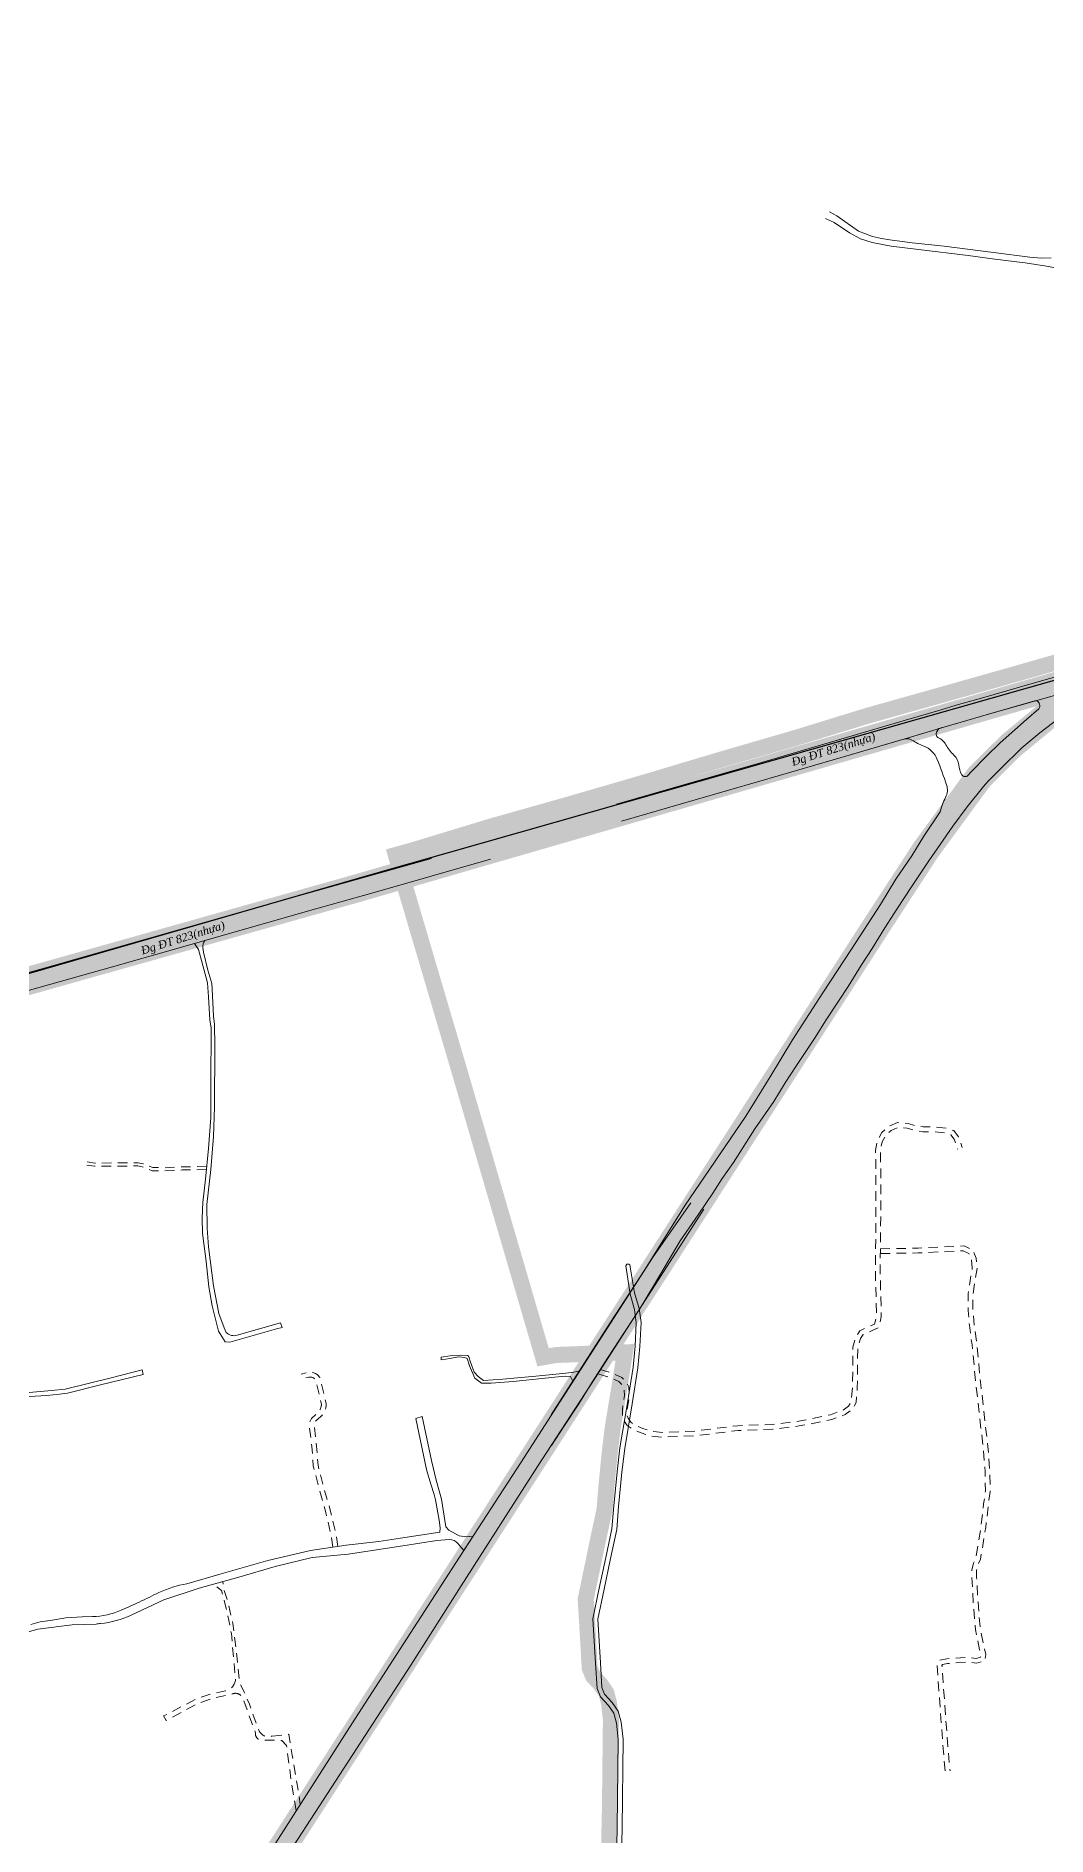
# Model space of a CAD drawing. Header units: metres. Extents: x 556238 to 587446, y 1177111 to 1219372.
# Drawn here: x 571800 to 572431, y 1204798 to 1205923 of the extents above; entities that cross this region are included whole.
import ezdxf

# ---------------------------------------------------------------- set-up
doc = ezdxf.new("R2010")
doc.units = ezdxf.units.M
doc.header["$MEASUREMENT"] = 0
doc.linetypes.add('Xr_GT Ben Luc$0$ACAD_ISO05W100', pattern=[33, 24, -3, 0, -3, 0, -3])
doc.linetypes.add('Xr_Nen GT$0$MON', pattern=[10, 6, -4])
for name, color, linetype in [('_div_Tuy__n__ng_c__p_n___c_DT82', 7, 'Continuous'), ('DUONG GIAO THONG', 7, 'Continuous'), ('RANH XA', 7, 'Xr_GT Ben Luc$0$ACAD_ISO05W100')]:
    doc.layers.add(name, color=color, linetype=linetype)
for name, color, linetype, lineweight in [('Xr_Nen GT$0$DUONG BT-NEN BT', 38, 'Continuous', 0), ('Xr_Nen GT$0$DUONG NHUA', 38, 'Continuous', 0), ('Xr_Nen GT$0$DUONG_DA', 38, 'Xr_Nen GT$0$MON', 0), ('Xr_Nen GT$1$SONG_HO', 250, 'Continuous', 0)]:
    doc.layers.add(name, color=color, linetype=linetype, lineweight=lineweight)
doc.styles.add('Xr_Nen GT$0$ROMANC', font='romanc.shx')

# ---------------------------------------------------------------- blocks, each defined once
blk = doc.blocks.new('GT CHINH')
at = {"layer": 'DUONG GIAO THONG', "color": 9, "ltscale": 5, "const_width": 17.5}
for points in [[(7754.1, 6837.3), (7500.3, 6543.5), (7463.9, 6506.3), (7439.6, 6483.2), (7400.3, 6451.5), (7353.3, 6415.7), (7345.1, 6411.1), (7324.5, 6400), (7261, 6379.9), (7092.8, 6331.6), (6941.3, 6287.9), (6608.2, 6191.4), (6259.9, 6093.3)], [(7071.3, 6325.4), (7017.4, 6280.8), (6997.6, 6261.2), (6964.4, 6215.9), (6932.6, 6167.1), (6722.5, 5840.9), (6484.6, 5472), (6132, 4925.6), (6055, 4806.8), (6001.1, 4717.8), (5700.3, 4252), (5601.2, 4099.4), (5536.8, 3998.5), (5500.6, 3941.4), (5447.2, 3826.6)]]:
    blk.add_lwpolyline(points, dxfattribs=at)

msp = doc.modelspace()

# ---------------------------------------------------------------- linework, layer by layer
at = {"layer": 'Xr_Nen GT$0$DUONG BT-NEN BT', "flags": 128}
for points in [[(571898.72167, 1205355.44595), (571901.30814, 1205351.72519), (571903.1363, 1205344.95232), (571906.84325, 1205330.93622), (571907.60337, 1205322.24203), (571908.28742, 1205307.77534), (571909.25636, 1205302.53544), (571909.25636, 1205299.74464), (571908.91388, 1205270.87141), (571908.91236, 1205246.90602), (571907.59822, 1205227.3879), (571905.54638, 1205208.25074), (571903.94764, 1205193.62887), (571903.49181, 1205183.83251), (571903.83278, 1205174.45296), (571906.05555, 1205156.85375), (571907.76643, 1205140.92774), (571909.70552, 1205129.22131), (571913.69524, 1205113.38761), (571917.85953, 1205106.69128), (571920.88031, 1205106.52034), (571950.08368, 1205114.78808), (571953.50331, 1205115.52843), (571952.47739, 1205118.43309), (571925.40465, 1205110.7441, -0.2626492458), (571918.56509, 1205112.39591), (571917.25428, 1205115.35749), (571914.00559, 1205124.4135), (571910.63779, 1205141.60136), (571907.557, 1205165.89867), (571906.64413, 1205177.65543), (571906.53017, 1205192.34982), (571908.98207, 1205214.3196), (571910.63506, 1205234.90193), (571911.32062, 1205253.33589), (571911.43609, 1205291.42657), (571911.2697, 1205304.92053), (571910.69992, 1205310.04658), (571909.84493, 1205327.01928), (571909.61702, 1205330.59531), (571907.10905, 1205338.9108), (571904.43045, 1205350.07403), (571904.01735, 1205352.98801, -0.211867256), (571905.25298, 1205357.33846, -0.4550133081)], [(572135.19036, 1205082.01206), (572133.76922, 1205084.95322), (572130.58823, 1205085.08708, 0.0328397074), (572130.52264, 1205085.08553), (572126.02195, 1205084.68275), (572097.94662, 1205081.87152), (572084.09505, 1205080.72432), (572078.0732, 1205080.72432), (572074.00468, 1205083.94319), (572070.5502, 1205091.69972), (572069.06178, 1205096.12851), (572067.74248, 1205096.90601), (572063.75034, 1205097.27796), (572058.37101, 1205096.22982), (572052.85651, 1205095.35085), (572052.78892, 1205097.04125), (572058.45102, 1205097.85429), (572064.879, 1205098.39525), (572069.487, 1205098.12445), (572070.23136, 1205097.27924), (572071.14483, 1205093.86467), (572073.52127, 1205087.76027), (572076.02469, 1205084.92042), (572079.37401, 1205082.52005), (572091.41802, 1205083.26379), (572112.00944, 1205085.08927), (572130.85218, 1205087.11773, -0.0011358307), (572130.85444, 1205087.11796), (572135.7653, 1205087.62407), (572139.45315, 1205088.53681)], [(571796.42468, 1204930.07176, -0.0512929779), (571808.52022, 1204932.50606), (571818.26993, 1204934.09885), (571828.61095, 1204934.69319), (571835.03439, 1204934.89822, 0.0945624975), (571853.00751, 1204938.92628, 0.0092690731), (571864.19442, 1204944.02402, -0.0005585196), (571876.51788, 1204949.90104, -0.0670136472), (571893.9782, 1204955.49503), (571915.34489, 1204961.60763), (571944.53705, 1204970.0701), (571971.31763, 1204976.18977), (571993.60022, 1204979.62895), (572013.91584, 1204981.78168), (572027.52768, 1204983.89484), (572051.99455, 1204987.66593), (572052.29036, 1204990.42956), (572051.6445, 1204995.23946), (572049.41324, 1205007.91765), (572048.51613, 1205011.30054), (572046.43277, 1205017.77624), (572043.6393, 1205026.89239), (572036.97249, 1205058.64342), (572041.07374, 1205060.02733), (572046.77343, 1205032.48124), (572049.75662, 1205020.20909), (572053.06078, 1205008.36919), (572055.83031, 1204991.01634), (572057.69454, 1204988.88726), (572064.18738, 1204985.49294), (572068.69718, 1204984.85856), (572072.95347, 1204985.22672), (572067.08042, 1204976.14222), (572063.48606, 1204980.45196, 0.2229154967), (572057.84032, 1204983.0892), (572050.15729, 1204982.45498), (572028.92426, 1204979.0769), (571994.82557, 1204974.03255), (571972.18807, 1204971.82209), (571949.12717, 1204966.14126), (571926.49028, 1204959.52389), (571901.61, 1204952.66997), (571879.53987, 1204945.51583), (571859.28032, 1204935.8859, -0.0893470876), (571840.00517, 1204930.64472, 0.0469791178), (571837.24504, 1204930.13914), (571822.31269, 1204929.73857), (571800.91842, 1204927.09667), (571789.00745, 1204923.85046)]]:
    msp.add_lwpolyline(points, format="xyb", dxfattribs=at)
msp.add_lwpolyline([(571795.4027, 1205072.45208), (571806.55749, 1205073.15883), (571814.44721, 1205073.97444), (571819.3692, 1205074.59066), (571840.10094, 1205079.75626), (571866.73179, 1205086.23614), (571866.02441, 1205089.06377), (571847.46937, 1205084.44186), (571817.942, 1205077.08317), (571809.34459, 1205076.2132), (571793.07506, 1205074.85374)], dxfattribs=at)
at = {"layer": 'Xr_Nen GT$0$DUONG NHUA', "flags": 128}
for points in [[(572046.7431, 1205408.65547), (571933.24526, 1205376.7961), (571801.80798, 1205339.29906), (571708.23576, 1205312.95923), (571591.07756, 1205280.28852), (571494.91859, 1205252.97925, -0.3950034481), (571487.873, 1205256.60855), (571466.04507, 1205310.91437), (571450.70916, 1205349.25924), (571430.94123, 1205397.43919), (571391.30807, 1205495.1855), (571353.41619, 1205589.66213), (571320.7481, 1205669.70667), (571285.88582, 1205756.35137), (571251.85895, 1205840.53599), (571226.1593, 1205903.44512, -0.3035158532), (571236.09024, 1205926.03578, -0.179190221)], [(572423.81241, 1205507.11267), (572425.08946, 1205507.26186, -0.418025097), (572426.37356, 1205502.26222), (572418.61295, 1205495.50291), (572402.10655, 1205480.89137), (572393.6653, 1205472.60528), (572383.87422, 1205462.5686), (572381.96353, 1205460.52707, -0.5007620838), (572378.19885, 1205460.94295, -0.1148213059), (572376.24847, 1205467.16817, 0.1899120342), (572373.27836, 1205473.31161, -0.0791654194), (572368.26001, 1205479.67614, 0.1576208348), (572363.24093, 1205484.33736, -0.224415799), (572362.31394, 1205485.45255, -0.1957735969), (572362.6786, 1205488.14394), (572363.91864, 1205489.79987)], [(572341.02148, 1205483.03868), (572343.21499, 1205483.38699, -0.1800431234), (572347.02227, 1205482.61998, 0.0459053504), (572354.45279, 1205478.90777, -0.2091386274), (572362.86945, 1205470.51617, -0.0122691901), (572368.67506, 1205454.61252, -0.2046286795), (572368.06088, 1205446.77495, 0.0628729907), (572364.74436, 1205437.8642), (572354.54894, 1205422.53861), (572347.02227, 1205410.28366), (572337.00966, 1205395.75477), (572327.3033, 1205379.90593), (572309.23894, 1205351.91341), (572291.41947, 1205324.72102), (572272.34292, 1205295.26171), (572258.3334, 1205272.22291), (572243.30951, 1205247.67502), (572204.87622, 1205191.39622), (572180.3054, 1205151.95768), (572158.45227, 1205118.564), (572121.55576, 1205060.99554)]]:
    msp.add_lwpolyline(points, format="xyb", dxfattribs=at)
for points in [[(572438.72163, 1205777.30962), (572431.14944, 1205778.69126), (572417.72776, 1205780.93629), (572398.79704, 1205783.20616), (572382.25033, 1205785.38358), (572351.15747, 1205789.17171), (572333.98836, 1205791.34743), (572322.2348, 1205793.45284), (572314.86, 1205795.88718), (572307.92906, 1205799.61491), (572298.38143, 1205806.12834), (572292.98207, 1205808.52973)], [(572295.42069, 1205812.6535), (572300.1945, 1205810.15336), (572313.52823, 1205800.54772), (572322.39571, 1205797.27562), (572327.92675, 1205796.12426), (572333.26038, 1205795.23602), (572347.1044, 1205793.42049), (572367.06705, 1205791.24467), (572398.06616, 1205787.22336), (572420.76486, 1205784.32537), (572427.67865, 1205783.83197), (572434.09882, 1205783.93063)], [(572162.39463, 1205442.5064), (572208.62245, 1205455.8571), (572248.9573, 1205467.47409), (572306.2206, 1205484.17551), (572343.02909, 1205495.1102), (572365.29457, 1205501.62744), (572374.72598, 1205504.41034), (572390.41134, 1205508.92956), (572422.06377, 1205518.05662), (572444.78059, 1205524.38025)], [(572165.44673, 1205431.9383), (572211.67454, 1205445.289), (572252.01947, 1205456.90889), (572309.32682, 1205473.62316), (572346.14039, 1205484.55936), (572368.39615, 1205491.07376), (572377.80524, 1205493.85007), (572393.45674, 1205498.35953), (572425.06263, 1205507.47317), (572447.76985, 1205513.79413)], [(572363.91864, 1205489.79987), (572368.39615, 1205491.07376), (572377.80524, 1205493.85007), (572393.45674, 1205498.35953), (572423.81241, 1205507.11267)], [(572121.90363, 1205041.92422), (572129.50844, 1205053.7157), (572138.87619, 1205067.8966), (572147.26364, 1205081.49524), (572156.87775, 1205096.31966), (572167.50064, 1205112.74295), (572173.79944, 1205122.36795), (572178.84676, 1205130.39134), (572189.97964, 1205148.95942), (572202.2749, 1205169.66077), (572213.42944, 1205185.90313), (572222.52212, 1205199.49278), (572228.45821, 1205208.76208), (572235.48001, 1205218.64469), (572248.7731, 1205239.80804), (572260.64674, 1205256.78937), (572267.90442, 1205268.443), (572274.88605, 1205279.29094), (572286.54231, 1205296.80646), (572293.01151, 1205307.23823), (572301.23587, 1205319.52648), (572307.13398, 1205328.659), (572315.49563, 1205342.1112), (572322.24235, 1205352.44292), (572330.07209, 1205365.22678), (572337.64405, 1205376.90073), (572346.71846, 1205390.85313), (572353.3627, 1205401.00187), (572357.6045, 1205407.27622), (572364.68545, 1205417.47186), (572372.47722, 1205428.79284), (572381.47155, 1205440.92322), (572391.78577, 1205453.68706), (572394.48957, 1205456.73338), (572402.59147, 1205464.84831), (572415.75043, 1205477.75204), (572426.93053, 1205487.15518), (572447.15049, 1205502.50363)], [(572165.44673, 1205431.9383), (572211.67454, 1205445.289), (572252.01947, 1205456.90889), (572309.32682, 1205473.62316), (572341.02148, 1205483.03868)], [(571789.04874, 1205324.54903), (571847.594, 1205340.996), (571901.587, 1205356.287), (571970.82177, 1205376.1446), (572009.558, 1205386.977), (572083.689, 1205408.234)], [(572208.9193, 1205193.45098), (572185.35, 1205159.827), (572102.416, 1205030.858), (572070.883, 1204982.02), (571999.013, 1204870.928), (571925.54, 1204756.157), (571872.19013, 1204674.62347), (571854.215, 1204646.208), (571786.967, 1204541.882)], [(571791.3436, 1204528.41749), (571809.214, 1204556.599), (571844.19228, 1204610.79875), (571874.02534, 1204656.45261), (571886.179, 1204676.148), (571921.80119, 1204731.1861), (571945.282, 1204767.868), (572033.833, 1204904.596), (572065.42399, 1204954.06616), (572113.104, 1205028.678), (572151.687, 1205087.836), (572217.023, 1205189.515)]]:
    msp.add_lwpolyline(points, dxfattribs=at)
at = {"layer": 'Xr_Nen GT$0$DUONG_DA', "flags": 128}
for points in [[(572151.33056, 1205086.51142), (572158.81386, 1205084.29289), (572163.89049, 1205081.87371), (572166.28792, 1205079.40569), (572167.14652, 1205077.62397), (572167.52589, 1205073.00074), (572166.117, 1205064.63802), (572166.117, 1205059.98042), (572167.02422, 1205057.62057), (572169.10086, 1205054.41389), (572172.38689, 1205052.06865), (572177.84903, 1205049.72963), (572183.75119, 1205047.735), (572191.62291, 1205047.04355), (572211.89982, 1205047.88419), (572238.39287, 1205051.22003), (572260.00968, 1205051.97061), (572273.12961, 1205053.56725), (572283.63093, 1205055.32999), (572296.94795, 1205058.19332), (572305.28868, 1205061.15173), (572309.75442, 1205064.31245), (572312.06958, 1205068.64976), (572312.85204, 1205077.68454), (572313.18647, 1205102.92435), (572314.90199, 1205108.76784), (572316.46122, 1205111.1386), (572321.73738, 1205113.54182), (572326.15294, 1205115.5028), (572327.88561, 1205122.33083), (572327.12921, 1205152.65279), (572327.54743, 1205184.96317), (572327.54768, 1205215.39124), (572327.30075, 1205225.87222), (572328.39255, 1205231.63812), (572330.65727, 1205235.56044), (572334.05578, 1205238.72974), (572338.39742, 1205240.56791), (572344.04669, 1205240.11027), (572347.82066, 1205238.96258), (572353.79884, 1205237.92381), (572361.19005, 1205237.92381), (572368.36859, 1205237.11785), (572371.35805, 1205236.07581), (572373.45521, 1205233.21228), (572375.6352, 1205227.00005)], [(572152.18327, 1205089.38768), (572159.89208, 1205087.10229), (572165.66716, 1205084.35028), (572168.77908, 1205081.14672), (572170.09092, 1205078.42451), (572170.54652, 1205072.87224), (572169.117, 1205064.38708), (572169.117, 1205060.53722), (572169.71224, 1205058.98888), (572171.3085, 1205056.52398), (572173.86581, 1205054.69883), (572178.9214, 1205052.53391), (572184.37145, 1205050.69207), (572191.69232, 1205050.049), (572211.64986, 1205050.8764), (572238.15293, 1205054.21351), (572259.77598, 1205054.96431), (572272.69987, 1205056.53709), (572283.06701, 1205058.2773), (572296.12779, 1205061.08554), (572303.89447, 1205063.84033), (572307.44203, 1205066.35119), (572309.13376, 1205069.52056), (572309.85376, 1205077.83404), (572310.19218, 1205103.37506), (572312.14956, 1205110.04238), (572314.43022, 1205113.51006), (572320.50676, 1205116.27783), (572323.60352, 1205117.65313), (572324.87625, 1205122.66865), (572324.12873, 1205152.63479), (572324.54743, 1205184.9826), (572324.54768, 1205215.35592), (572324.29411, 1205226.11869), (572325.53974, 1205232.69692), (572328.28339, 1205237.44873), (572332.39768, 1205241.28553), (572337.90579, 1205243.61756), (572344.61069, 1205243.07441), (572348.51652, 1205241.88662), (572354.05754, 1205240.92381), (572361.35794, 1205240.92381), (572369.038, 1205240.06154), (572373.22687, 1205238.60142), (572376.13857, 1205234.62571), (572378.46596, 1205227.99341)], [(571906.14981, 1205214.22166), (571898.22973, 1205213.98014), (571891.06625, 1205214.05178), (571880.05559, 1205213.40665), (571872.39188, 1205213.51805), (571866.03115, 1205216.02415), (571863.31684, 1205216.55991), (571853.62966, 1205216.45361), (571836.31056, 1205216.31009), (571831.42134, 1205217.11224)], [(571906.32923, 1205216.37407), (571898.19709, 1205215.98056), (571891.0177, 1205216.05236), (571880.01157, 1205215.4075), (571872.78566, 1205215.51254), (571866.59595, 1205217.95126), (571863.50146, 1205218.56206), (571853.61041, 1205218.45352), (571836.4653, 1205218.31144), (571831.74514, 1205219.08585)], [(572327.29528, 1205164.74999), (572350.8417, 1205165.17016), (572379.61035, 1205166.55421), (572384.84023, 1205164.01964), (572387.10566, 1205159.0009), (572387.73942, 1205152.48715), (572386.60227, 1205145.84705), (572385.18708, 1205136.61333), (572385.10409, 1205126.26423), (572385.93794, 1205117.35074), (572387.53717, 1205105.10951), (572390.06644, 1205079.77133), (572394.45388, 1205041.28335), (572395.73024, 1205025.66117), (572395.94345, 1205013.19622), (572394.76493, 1205005.00691), (572393.12044, 1204990.51833), (572389.85078, 1204970.80226), (572388.28908, 1204967.2509), (572387.36325, 1204963.64839), (572387.41341, 1204959.64942), (572388.30125, 1204944.03055), (572389.73184, 1204927.3824), (572392.2473, 1204914.8386), (572393.15442, 1204911.21339), (572392.6535, 1204907.33585), (572387.34084, 1204905.78754), (572382.1776, 1204906.4871), (572369.30656, 1204905.6574), (572366.07552, 1204904.98483), (572365.79939, 1204904.40238), (572366.28197, 1204896.92756), (572369.66848, 1204850.68468), (572370.8522, 1204838.60311)], [(572327.3488, 1205161.75047), (572350.94056, 1205162.17145), (572378.99041, 1205163.52091), (572382.55329, 1205161.79422), (572384.16769, 1205158.21776), (572384.71457, 1205152.59703), (572383.64087, 1205146.32753), (572382.18892, 1205136.85385), (572382.10297, 1205126.13622), (572382.9561, 1205117.0166), (572384.55654, 1205104.76612), (572387.08336, 1205079.45243), (572391.46775, 1205040.99124), (572392.73233, 1205025.51322), (572392.93977, 1205013.38544), (572391.78913, 1205005.38983), (572390.14826, 1204990.93318), (572386.95286, 1204971.66489), (572385.44439, 1204968.23458), (572384.35849, 1204964.00919), (572384.41448, 1204959.54543), (572385.30855, 1204943.81695), (572386.75728, 1204926.95771), (572389.31981, 1204914.17919), (572390.10649, 1204911.03532), (572389.9297, 1204909.66684), (572387.1127, 1204908.84586), (572382.28354, 1204909.50015), (572368.90238, 1204908.63757), (572364.00376, 1204907.61788), (572362.75553, 1204904.98499), (572363.28904, 1204896.72136), (572366.67918, 1204850.42882), (572367.86649, 1204838.31058)], [(571947.25004, 1204860.31884), (571957.77255, 1204861.41061), (571959.72762, 1204848.42473), (571964.10138, 1204822.6514), (571964.73371, 1204817.42267)]]:
    msp.add_lwpolyline(points, dxfattribs=at)
for points in [[(571988.23218, 1204978.80043), (571987.28369, 1204985.61903), (571983.55919, 1205001.5318), (571979.26001, 1205016.48936), (571975.97247, 1205029.57678), (571975.07518, 1205041.53502), (571973.62044, 1205053.45945), (571973.57629, 1205055.62047), (571974.23988, 1205056.87306), (571977.64536, 1205060.02226, 0.2138181136), (571981.07475, 1205068.06205), (571977.29032, 1205083.70878, 0.3803136633), (571968.98604, 1205087.30622), (571965.41814, 1205086.51986)], [(571985.26696, 1204978.34276), (571984.33127, 1204985.06936), (571980.65522, 1205000.77512), (571976.36274, 1205015.70933), (571973.00014, 1205029.09558), (571972.08882, 1205041.24098), (571970.62416, 1205053.24662), (571970.56102, 1205056.33723), (571971.82804, 1205058.72884), (571975.60854, 1205062.22484, 0.2035229539), (571978.07475, 1205067.70441), (571974.45462, 1205082.67183, 0.3709300265), (571969.80143, 1205084.41393), (571966.06384, 1205083.59017)], [(571962.21056, 1204813.79822), (571959.22073, 1204832.01301), (571956.22986, 1204854.3491), (571953.3548, 1204857.56691), (571951.62963, 1204857.62439), (571940.992, 1204857.62439, -0.4483988894), (571936.79454, 1204862.33598), (571929.14194, 1204883.62106, 0.4270203587), (571922.39968, 1204886.61981), (571911.07198, 1204884.14906), (571900.4725, 1204880.4593), (571880.97979, 1204870.00166), (571879.48487, 1204872.87459), (571900.1852, 1204883.56198), (571908.98288, 1204886.60735), (571918.13865, 1204888.58499, 0.3320404583), (571924.34858, 1204895.70985), (571921.8213, 1204924.32409), (571918.3689, 1204940.83102), (571915.55158, 1204951.23136), (571910.77506, 1204955.09765), (571916.49197, 1204956.7696), (571916.9276, 1204952.22471), (571919.22771, 1204945.44437), (571922.73922, 1204930.52731), (571925.21185, 1204910.73262), (571926.87928, 1204893.66726), (571929.99043, 1204887.59626), (571933.038, 1204880.184), (571937.69528, 1204867.19812), (571938.96991, 1204863.93866, 0.4145019128), (571947.25004, 1204860.31884, -0.1403544443)]]:
    msp.add_lwpolyline(points, format="xyb", dxfattribs=at)
at = {"layer": 'Xr_Nen GT$1$SONG_HO'}
msp.add_lwpolyline([(572164.75135, 1204750.08211), (572165.91003, 1204802.97926), (572166.48785, 1204858.3013), (572165.27747, 1204868.94489), (572163.43211, 1204875.89788), (572159.70147, 1204881.35988), (572155.009, 1204886.39335), (572153.28514, 1204890.73664), (572152.37438, 1204906.09941), (572150.68696, 1204933.24144), (572154.62953, 1204952.00943), (572158.69336, 1204971.296), (572162.53429, 1204989.39139), (572163.70067, 1205003.78625), (572165.76008, 1205025.14031), (572167.55816, 1205039.87952), (572172.2017, 1205067.98666), (572175.71935, 1205090.37987), (572177.04489, 1205103.64159), (572177.81377, 1205118.60429), (572176.67816, 1205127.54508), (572173.7661, 1205137.34807), (572170.81162, 1205154.65546), (572170.1432, 1205155.23199), (572168.89925, 1205155.13909), (572168.22704, 1205154.18297), (572170.90848, 1205136.43335), (572173.73329, 1205126.92451), (572174.80417, 1205118.49177), (572174.05413, 1205103.86694), (572172.74297, 1205090.76116), (572169.24156, 1205068.46388), (572164.58789, 1205040.30678), (572162.77756, 1205025.46562), (572160.714, 1205004.05158), (572159.56005, 1204989.82666), (572155.75956, 1204971.91713), (572151.69373, 1204952.62656), (572147.66819, 1204933.46087), (572149.38061, 1204905.91687), (572150.32018, 1204890.07813), (572152.42954, 1204884.76211), (572157.35335, 1204879.48012), (572160.6656, 1204874.63101), (572162.32277, 1204868.38833), (572163.48615, 1204858.14677), (572162.91083, 1204803.02867), (572161.75431, 1204750.1985)], dxfattribs=at)
msp.add_lwpolyline([(572164.75135, 1204750.08211), (572165.91003, 1204802.97926), (572166.48785, 1204858.3013), (572165.27747, 1204868.94489), (572163.43211, 1204875.89788), (572159.70147, 1204881.35988), (572155.009, 1204886.39335), (572153.28514, 1204890.73664), (572152.37438, 1204906.09941), (572150.68696, 1204933.24144), (572154.62953, 1204952.00943), (572158.69336, 1204971.296), (572162.53429, 1204989.39139), (572163.70067, 1205003.78625), (572165.76008, 1205025.14031), (572167.55816, 1205039.87952), (572172.2017, 1205067.98666), (572175.71935, 1205090.37987), (572177.04489, 1205103.64159), (572177.81377, 1205118.60429), (572176.67816, 1205127.54508), (572173.7661, 1205137.34807), (572170.81162, 1205154.65546), (572170.1432, 1205155.23199), (572168.89925, 1205155.13909), (572168.22704, 1205154.18297), (572170.90848, 1205136.43335), (572173.73329, 1205126.92451), (572174.80417, 1205118.49177), (572174.05413, 1205103.86694), (572172.74297, 1205090.76116), (572169.24156, 1205068.46388), (572164.58789, 1205040.30678), (572162.77756, 1205025.46562), (572160.714, 1205004.05158), (572159.56005, 1204989.82666), (572155.75956, 1204971.91713), (572151.69373, 1204952.62656), (572147.66819, 1204933.46087), (572149.38061, 1204905.91687), (572150.32018, 1204890.07813), (572152.42954, 1204884.76211), (572157.35335, 1204879.48012), (572160.6656, 1204874.63101), (572162.32277, 1204868.38833), (572163.48615, 1204858.14677), (572162.91083, 1204803.02867), (572161.75431, 1204750.1985)], dxfattribs=at)
msp.add_lwpolyline([(572164.75135, 1204750.08211), (572165.91003, 1204802.97926), (572166.48785, 1204858.3013), (572165.27747, 1204868.94489), (572163.43211, 1204875.89788), (572159.70147, 1204881.35988), (572155.009, 1204886.39335), (572153.28514, 1204890.73664), (572152.37438, 1204906.09941), (572150.68696, 1204933.24144), (572154.62953, 1204952.00943), (572158.69336, 1204971.296), (572162.53429, 1204989.39139), (572163.70067, 1205003.78625), (572165.76008, 1205025.14031), (572167.55816, 1205039.87952), (572172.2017, 1205067.98666), (572175.71935, 1205090.37987), (572177.04489, 1205103.64159), (572177.81377, 1205118.60429), (572176.67816, 1205127.54508), (572173.7661, 1205137.34807), (572170.81162, 1205154.65546), (572170.1432, 1205155.23199), (572168.89925, 1205155.13909), (572168.22704, 1205154.18297), (572170.90848, 1205136.43335), (572173.73329, 1205126.92451), (572174.80417, 1205118.49177), (572174.05413, 1205103.86694), (572172.74297, 1205090.76116), (572169.24156, 1205068.46388), (572164.58789, 1205040.30678), (572162.77756, 1205025.46562), (572160.714, 1205004.05158), (572159.56005, 1204989.82666), (572155.75956, 1204971.91713), (572151.69373, 1204952.62656), (572147.66819, 1204933.46087), (572149.38061, 1204905.91687), (572150.32018, 1204890.07813), (572152.42954, 1204884.76211), (572157.35335, 1204879.48012), (572160.6656, 1204874.63101), (572162.32277, 1204868.38833), (572163.48615, 1204858.14677), (572162.91083, 1204803.02867), (572161.75431, 1204750.1985)], dxfattribs=at)
msp.add_lwpolyline([(572164.75135, 1204750.08211), (572165.91003, 1204802.97926), (572166.48785, 1204858.3013), (572165.27747, 1204868.94489), (572163.43211, 1204875.89788), (572159.70147, 1204881.35988), (572155.009, 1204886.39335), (572153.28514, 1204890.73664), (572152.37438, 1204906.09941), (572150.68696, 1204933.24144), (572154.62953, 1204952.00943), (572158.69336, 1204971.296), (572162.53429, 1204989.39139), (572163.70067, 1205003.78625), (572165.76008, 1205025.14031), (572167.55816, 1205039.87952), (572172.2017, 1205067.98666), (572175.71935, 1205090.37987), (572177.04489, 1205103.64159), (572177.81377, 1205118.60429), (572176.67816, 1205127.54508), (572173.7661, 1205137.34807), (572170.81162, 1205154.65546), (572170.1432, 1205155.23199), (572168.89925, 1205155.13909), (572168.22704, 1205154.18297), (572170.90848, 1205136.43335), (572173.73329, 1205126.92451), (572174.80417, 1205118.49177), (572174.05413, 1205103.86694), (572172.74297, 1205090.76116), (572169.24156, 1205068.46388), (572164.58789, 1205040.30678), (572162.77756, 1205025.46562), (572160.714, 1205004.05158), (572159.56005, 1204989.82666), (572155.75956, 1204971.91713), (572151.69373, 1204952.62656), (572147.66819, 1204933.46087), (572149.38061, 1204905.91687), (572150.32018, 1204890.07813), (572152.42954, 1204884.76211), (572157.35335, 1204879.48012), (572160.6656, 1204874.63101), (572162.32277, 1204868.38833), (572163.48615, 1204858.14677), (572162.91083, 1204803.02867), (572161.75431, 1204750.1985)], dxfattribs=at)
msp.add_lwpolyline([(572164.75135, 1204750.08211), (572165.91003, 1204802.97926), (572166.48785, 1204858.3013), (572165.27747, 1204868.94489), (572163.43211, 1204875.89788), (572159.70147, 1204881.35988), (572155.009, 1204886.39335), (572153.28514, 1204890.73664), (572152.37438, 1204906.09941), (572150.68696, 1204933.24144), (572154.62953, 1204952.00943), (572158.69336, 1204971.296), (572162.53429, 1204989.39139), (572163.70067, 1205003.78625), (572165.76008, 1205025.14031), (572167.55816, 1205039.87952), (572172.2017, 1205067.98666), (572175.71935, 1205090.37987), (572177.04489, 1205103.64159), (572177.81377, 1205118.60429), (572176.67816, 1205127.54508), (572173.7661, 1205137.34807), (572170.81162, 1205154.65546), (572170.1432, 1205155.23199), (572168.89925, 1205155.13909), (572168.22704, 1205154.18297), (572170.90848, 1205136.43335), (572173.73329, 1205126.92451), (572174.80417, 1205118.49177), (572174.05413, 1205103.86694), (572172.74297, 1205090.76116), (572169.24156, 1205068.46388), (572164.58789, 1205040.30678), (572162.77756, 1205025.46562), (572160.714, 1205004.05158), (572159.56005, 1204989.82666), (572155.75956, 1204971.91713), (572151.69373, 1204952.62656), (572147.66819, 1204933.46087), (572149.38061, 1204905.91687), (572150.32018, 1204890.07813), (572152.42954, 1204884.76211), (572157.35335, 1204879.48012), (572160.6656, 1204874.63101), (572162.32277, 1204868.38833), (572163.48615, 1204858.14677), (572162.91083, 1204803.02867), (572161.75431, 1204750.1985)], dxfattribs=at)

# ---------------------------------------------------------------- texts
at = {"layer": 'Xr_Nen GT$0$DUONG NHUA', "char_height": 5, "width": 82.6404811, "attachment_point": 1, "rotation": 17.45757596, "style": 'Xr_Nen GT$0$ROMANC'}
for insert in [(572271.18736, 1205471.226), (571864.75767, 1205353.32904)]:
    msp.add_mtext('{\\fTimes New Roman|b0|i1|c0|p18;Đg ĐT 823(nhựa)}', dxfattribs=dict(at, insert=insert))

# ---------------------------------------------------------------- next in the draw order: block references
at = {"layer": 'DUONG GIAO THONG'}
msp.add_blockref('GT CHINH', (565391.56753, 1199198.47471), dxfattribs=at)

# ---------------------------------------------------------------- next in the draw order: linework, layer by layer
at = {"layer": '_div_Tuy__n__ng_c__p_n___c_DT82', "color": 5, "true_color": 0x0000ff}
msp.add_polyline3d([(572881.32397, 1205742.62504, 3.41458), (572872.85006, 1205736.26664, 3.41584), (572870.0419, 1205728.36113, 3.55909), (572854.485, 1205708.41644, 3.81626), (572807.37274, 1205667.59153, 4.24825), (572762.88427, 1205633.9564, 3.81626), (572722.61128, 1205604.83965, 3.97083), (572694.96546, 1205592.26583, 4.26356), (572664.98713, 1205585.05386, 4.24025), (572614.72224, 1205571.82349, 3.93555), (572558.05593, 1205555.61631, 4.25911), (572441.78186, 1205521.59022, 3.01895), (572010.33674, 1205398.93306, 3.05312), (571794.82842, 1205336.5785, 3.5202)], dxfattribs=at)
at = {"layer": 'RANH XA', "color": 210, "ltscale": 5, "const_width": 10, "flags": 128}
msp.add_lwpolyline([(571893.04626, 1203945.43776), (571893.2337, 1203927.84527), (571893.27241, 1203880.43489), (571893.28362, 1203865.96713), (571890.63556, 1203808.29271), (571890.14103, 1203797.51937), (571862.52023, 1203795.88706), (571861.59901, 1203788.83893), (571858.69485, 1203766.67812), (571852.99761, 1203723.20503), (571833.62725, 1203722.09819), (571831.92149, 1203721.63352), (571841.60512, 1203712.66459), (571891.77157, 1203666.89086), (571918.04344, 1203636.48476), (571957.4114, 1203599.63273), (571984.03144, 1203570.54348), (571997.30929, 1203556.33186), (572009.57765, 1203533.33672), (572036.77381, 1203476.84725), (572061.13582, 1203419.22905), (572083.10792, 1203368.70715), (572105.76938, 1203319.19633), (572128.02259, 1203278.85145), (572147.52092, 1203238.30243), (572167.86505, 1203197.74932), (572187.57637, 1203157.61668), (572207.50376, 1203118.34132), (572218.67602, 1203095.19894), (572228.90165, 1203073.33162), (572248.38603, 1203028.75256), (572267.23909, 1202984.38602), (572289.26455, 1202936.83137), (572303.67095, 1202895.02424), (572318.23896, 1202872.08744), (572325.3944, 1202855.52651), (572326.56329, 1202845.06799), (572328.02355, 1202844.09561), (572328.95087, 1202843.49745), (572393.33655, 1202801.94175), (572427.4454, 1202779.92645), (572450.51236, 1202765.03883), (572459.36226, 1202759.33625), (572472.35162, 1202750.96605), (572525.98104, 1202716.40937), (572530.63258, 1202713.41256), (572534.27892, 1202711.05408), (572539.96054, 1202707.37788), (572562.20075, 1202692.5143), (572588.72192, 1202674.78979), (572615.38981, 1202656.96594), (572629.73686, 1202647.37867), (572662.35071, 1202623.20758), (572679.19902, 1202610.72278), (572679.21365, 1202610.71195), (572705.53588, 1202592.45186), (572805.86774, 1202523.93955), (572795.75574, 1202499.5331), (572883.55026, 1202441.46942), (572991.80743, 1202385.1528), (573081.0731, 1202341.45824), (573119.44715, 1202328.43041), (573158.88984, 1202312.52461), (573228.42399, 1202272.47199), (573251.46149, 1202261.04269), (573288.33289, 1202247.62068), (573299.01342, 1202234.24835), (573313.92505, 1202224.95764), (573356.52236, 1202214.45682), (573398.12705, 1202206.45088), (573500.36742, 1202185.72107), (573556.7003, 1202175.52226), (573610.51888, 1202162.94221), (573626.76659, 1202160.69059), (573624.11774, 1202164.95715), (573615.79874, 1202180.78307), (573606.7443, 1202208.50807), (573598.72138, 1202234.91383), (573590.16107, 1202262.32969), (573578.8538, 1202292.34274), (573569.31261, 1202324.57091), (573562.83697, 1202345.972), (573551.27099, 1202376.47758), (573533.73496, 1202428.66993), (573522.87886, 1202458.78785), (573520.13071, 1202478.70907), (573519.26719, 1202497.84482), (573518.71529, 1202516.04701), (573516.10491, 1202552.07419), (573516.13974, 1202566.17387), (573514.6953, 1202589.33513), (573514.07384, 1202612.56134), (573508.51192, 1202697.46262), (573505.01922, 1202787.0907), (573502.02941, 1202876.71554), (573499.52951, 1202966.33917), (573496.04275, 1203057.94579), (573492.06835, 1203150.0515), (573486.60631, 1203242.15789), (573483.63217, 1203339.70488), (573480.69111, 1203450.62373), (573480.14391, 1203529.35104), (573477.75653, 1203620.36008), (573472.40686, 1203701.67468), (573468.72643, 1203776.36266), (573476.50966, 1203780.81239), (573495.46052, 1203792.2169), (573544.01198, 1203850.67441), (573596.75309, 1203912.20583), (573633.37803, 1203954.38755), (573678.16769, 1204004.48524), (573726.71362, 1204060.30133), (573772.38253, 1204112.60532), (573820.49146, 1204167.97157), (573866.60636, 1204220.71534), (573915.5902, 1204276.53029), (573966.55801, 1204334.53882), (574012.90239, 1204389.91939), (574059.45199, 1204441.77225), (574111.52898, 1204501.97649), (574146.61915, 1204543.29212), (574195.60635, 1204600.8656), (574242.61058, 1204656.24548), (574248.43803, 1204662.62558), (574253.70857, 1204664.952), (574259.00115, 1204667.29636), (574268.37017, 1204671.81413), (574294.49999, 1204683.87466), (574327.69922, 1204697.56732), (574355.19664, 1204708.78367), (574406.38212, 1204728.29846), (574463.73464, 1204748.40784), (574516.86104, 1204769.2875), (574569.88321, 1204788.04691), (574636.0296, 1204810.14404), (574683.75244, 1204826.25817), (574737.909, 1204840.43882), (574753.3177, 1204843.86328), (574778.27271, 1204837.41374), (574831.03092, 1204839.90556), (574940.21318, 1204828.94916), (575009.6496, 1204812.38141), (575071.99601, 1204790.77295), (575150.0811, 1204760.26717), (575968.12935, 1204396.99298), (576747.02781, 1204051.18701), (576748.67464, 1204049.96118), (576748.36389, 1204048.42748), (576747.37917, 1204043.19115), (576739.81064, 1203999.81511), (576737.11606, 1203984.36842), (576735.09028, 1203974.56174), (576721.76486, 1203910.06291), (576714.89725, 1203876.82174), (576714.12115, 1203873.06555), (576702.15487, 1203805.10917), (576687.98543, 1203729.59702), (576668.20741, 1203624.19677), (576662.847, 1203624.328), (576653.08697, 1203624.59708), (576653.85276, 1203620.94604), (576655.09393, 1203615.06936), (576664.99144, 1203557.18352), (576673.36983, 1203499.9113), (576687.45355, 1203412.17116), (576693.48035, 1203388.40286), (576736.13455, 1203287.80211), (576776.34984, 1203185.37984), (576815.34694, 1203082.35174), (576853.13387, 1202982.37193), (576880.79622, 1202912.33309), (576891.16677, 1202911.92656), (576914.03215, 1202911.03025), (577010.27908, 1202907.25525), (577015.68628, 1202907.04293), (577070.46401, 1202904.89505), (577080.53865, 1202904.49824), (577087.53732, 1202904.225), (577146.4315, 1202903.46261), (577147.41823, 1202903.44918), (577185.56698, 1202902.956), (577217.59737, 1202902.53993), (577233.19077, 1202902.17148), (577281.22257, 1202901.03203), (577318.11467, 1202900.15805), (577339.00449, 1202899.66253), (577354.59389, 1202899.29309), (577465.4381, 1202896.66574), (577468.01234, 1202896.60439), (577470.41743, 1202905.36736), (577479.24793, 1202935.14447), (577488.21311, 1202963.18266), (577500.265, 1202997.47073), (577510.29171, 1203029.46534), (577525.60783, 1203075.07565), (577541.46712, 1203123.64092), (577547.49073, 1203141.05089), (577548.25925, 1203146.59268), (577549.43479, 1203188.18189), (577550.46585, 1203223.89986), (577551.05342, 1203232.68232), (577553.32203, 1203238.40336), (577559.84207, 1203241.47451), (577577.01589, 1203241.43206), (577606.70962, 1203236.49381), (577620.66896, 1203235.14062), (577627.98652, 1203235.66541), (577636.27667, 1203234.50019), (577654.64103, 1203228.32325), (577696.99552, 1203213.98694), (577722.37678, 1203208.03761), (577766.82033, 1203199.18983), (577813.09572, 1203190.4555), (577856.31551, 1203180.77696), (577904.44846, 1203168.80981), (577953.75214, 1203157.25267), (577997.61943, 1203147.44156), (578014.87562, 1203142.71103), (578028.89396, 1203140.55888), (578050.14076, 1203138.89076), (578077.05409, 1203134.74121), (578103.53343, 1203126.10781), (578114.15131, 1203121.82858), (578144.61064, 1203115.59777), (578170.3957, 1203109.61645), (578203.56362, 1203103.48492), (578255.40066, 1203093.13724), (578276.08057, 1203090.24481), (578286.30773, 1203087.25424), (578300.61998, 1203085.09638), (578319.47202, 1203082.8923), (578343.08727, 1203078.8039), (578365.80537, 1203076.99817), (578382.37559, 1203074.23787), (578395.15557, 1203071.42395), (578407.90528, 1203064.4481), (578431.96519, 1203048.94133), (578444.04652, 1203039.72667), (578458.74401, 1203032.85298), (578483.69996, 1203023.92143), (578517.86559, 1203009.28248), (578570.46542, 1202988.41845), (578571.44122, 1202988.02814), (578618.36884, 1202969.76951), (578676.82616, 1202949.67383), (578751.43388, 1202926.45998), (578830.34769, 1202898.03675), (578855.07697, 1202890.43945), (578877.91074, 1202886.49496), (578884.06443, 1202885.34802), (578884.80402, 1202898.20011), (578885.17154, 1202908.96661), (578885.90621, 1202915.78216), (578889.28886, 1202930.12735), (578891.27877, 1202938.37945), (578892.01641, 1202946.39371), (578892.40255, 1202959.43662), (578892.74342, 1202973.97928), (578949.61024, 1202970.93944), (579046.56214, 1202965.76304), (579062.83337, 1202965.013), (579124.29266, 1202962.21175), (579182.01823, 1202959.5707), (579185.87465, 1202969.01689), (579208.82265, 1202967.61051), (579225.52749, 1202965.53072), (579227.43945, 1202965.29605), (579264.17128, 1202960.71735), (579268.92635, 1202959.99577), (579321.08207, 1202952.02077), (579326.33135, 1202978.1355), (579350.50675, 1202972.96799), (579380.54294, 1202967.88597), (579389.20727, 1202961.17817), (579403.72774, 1202959.14277), (579414.75752, 1202965.7929), (579420.10516, 1202967.7882), (579453.81163, 1202960.34868), (579469.74608, 1202956.42024), (579504.36556, 1202947.85873), (579555.73855, 1202940.33456), (579572.204, 1202937.67551), (579591.14887, 1202934.62042), (579620.33229, 1202927.9309), (579638.36774, 1202923.80831), (579639.66112, 1202923.68515), (579669.15129, 1202920.97391), (579678.77775, 1202920.08033), (579683.09674, 1202919.68875), (579704.34902, 1202916.21806), (579710.13429, 1202915.27499), (579719.14406, 1202915.25272), (579733.45647, 1202912.36804), (579767.85605, 1202904.64388), (579773.76479, 1202903.90246), (579798.68444, 1202900.53968), (579801.35199, 1202900.21316), (579803.76814, 1202899.69932), (579804.66224, 1202899.42417), (579805.25135, 1202900.7394), (579806.20785, 1202915.19653), (579860.16447, 1202912.23488), (579914.96174, 1202909.22017), (579953.45519, 1202907.10653), (579954.81565, 1202907.02219), (579992.54241, 1202904.96044), (579993.47408, 1202904.91915), (580026.97243, 1202903.08679), (580028.74531, 1202903.21238), (580076.42842, 1202906.72267), (580076.94752, 1202906.81136), (580077.26956, 1202906.86055), (580094.23331, 1202909.63795), (580139.84066, 1202917.09141), (580170.86135, 1202833.43105), (580171.25468, 1202832.39033), (580196.19457, 1202773.29704), (580213.73364, 1202731.75178), (580182.3065, 1202714.44665), (580208.19754, 1202656.30878), (580260.86912, 1202687.21511), (580313.43298, 1202717.82077), (580394.21619, 1202765.10062), (580445.6103, 1202796.10006), (580496.60404, 1202821.6528), (580538.83463, 1202840.61981), (580653.84491, 1202890.91128), (580768.47502, 1202943.93401), (580861.10864, 1202986.50764), (580944.00928, 1203023.27573), (580951.64909, 1203029.21439), (580955.55979, 1203033.11777), (580956.98294, 1203034.129), (580958.7415, 1203034.53156), (580963.02454, 1203035.37377), (580987.01235, 1203041.31102), (581021.80455, 1203052.92017), (581053.00141, 1203063.63843), (581068.59436, 1203068.39672), (581096.16516, 1203069.82921), (581143.51209, 1203067.6127), (581174.51938, 1203065.13766), (581213.77108, 1203063.24109), (581241.64408, 1203063.1722), (581331.09736, 1203063.25104), (581399.87078, 1203064.5807), (581429.5381, 1203063.6076), (581504.90584, 1203064.91996), (581536.82581, 1203064.84107), (581583.87371, 1203065.02472), (581626.42947, 1203065.5194), (581664.33566, 1203065.72464), (581693.69937, 1203062.05495), (581720.95913, 1203057.78961), (581766.04074, 1203049.58018), (581812.46676, 1203041.66936), (581881.51241, 1203029.7946), (581911.46624, 1203024.62283), (581986.97619, 1203012.7111), (581987.41536, 1203012.64182), (582098.87893, 1202993.83114), (582188.5947, 1202978.02027), (582230.3811, 1202971.4336), (582288.23256, 1202966.88172), (582404.31425, 1202958.54484), (582469.44307, 1202953.66505), (582507.21142, 1202950.30353), (582525.58449, 1202961.47834), (582566.59476, 1202983.49552), (582579.9111, 1202988.60633), (582599.08458, 1202991.53321), (582628.31731, 1202988.68766), (582704.37006, 1202974.77511), (582781.83229, 1202958.36669), (582880.17058, 1202940.44506), (583040.10676, 1202906.83308), (583167.14756, 1202882.71906), (583280.26597, 1202859.89414), (583485.31184, 1202821.05002), (583591.74317, 1202799.56733), (583654.97532, 1202788.62178), (583770.32705, 1202764.97859), (583903.2258, 1202738.67971), (584046.71848, 1202709.39841), (584171.25823, 1202684.70982), (584281.2944, 1202665.20378), (584423.77173, 1202638.55037), (584423.96659, 1202638.5139), (584574.87619, 1202612.84642), (584623.2923, 1202601.38675), (584626.71995, 1202615.60261), (584627.76937, 1202629.63648), (584626.23696, 1202639.0289), (584644.81025, 1202740.17053), (584668.84329, 1202865.22962), (584687.95294, 1202948.35344), (584706.69576, 1203026.64438), (584729.51869, 1203097.71305), (584765.55292, 1203232.93187), (584775.29335, 1203253.9165), (584791.5561, 1203280.54957), (584800.82005, 1203303.31493), (584839.36159, 1203429.59577), (585006.44842, 1204098.66957), (585041.75605, 1204239.93652), (585194.07926, 1204851.50088), (585242.95369, 1205049.72371), (585285.1326, 1205201.39388), (585304.00024, 1205245.97786), (585310.65422, 1205263.20502), (585316.95842, 1205283.31332), (585324.28839, 1205309.48554), (585360.92901, 1205443.48784), (585373.49052, 1205490.5978), (585378.23889, 1205515.45474), (585379.69319, 1205556.49574), (585374.24596, 1205591.77129), (585361.79399, 1205626.84126), (585345.97251, 1205660.55192), (585324.61215, 1205695.35702), (585257.61292, 1205794.9728), (585235.42952, 1205810.70678), (585138.8461, 1205861.21632), (584876.57974, 1205996.16712), (584745.52014, 1206060.4657), (584680.85813, 1206095.85503), (584454.19661, 1206219.89957), (584057.59677, 1206422.25785), (583783.4836, 1206566.74622), (583295.87206, 1206813.07277), (582933.577, 1207001.71932), (582460.65935, 1207241.25595), (582211.63443, 1207371.27358), (582201.05445, 1207375.46979), (582189.36688, 1207379.31783), (582186.65318, 1207379.5695), (582184.7586, 1207379.14731), (582183.6785, 1207378.59812), (582182.73337, 1207378.0466), (582182.20112, 1207376.68626), (582181.46387, 1207374.49663), (582178.11423, 1207342.86675), (582164.32237, 1207349.2094), (582047.27329, 1207407.67536), (581976.01155, 1207442.61954), (581929.14051, 1207467.37373), (581865.73271, 1207502.27046), (581861.87677, 1207503.52772), (581813.17893, 1207528.58438), (581756.33015, 1207558.90897), (581752.21332, 1207560.58377), (581670.34441, 1207602.07671), (581585.66789, 1207647.88857), (581582.54055, 1207642.20672), (581581.38154, 1207642.89143), (581492.09132, 1207696.02895), (581451.41836, 1207721.44365), (581448.42075, 1207723.31863), (581299.93641, 1207816.10336), (581259.45429, 1207833.81749), (581081.55218, 1207924.2119), (580961.89232, 1207985.00303), (580678.26303, 1208128.62301), (580577.12907, 1208179.53867), (580576.92836, 1208179.63814), (580496.51981, 1208220.67276), (580411.69586, 1208259.5089), (580397.75345, 1208267.24163), (580284.46863, 1208321.0728), (579949.08338, 1208496.8259), (579741.88118, 1208600.58031), (579559.08424, 1208690.73348), (579470.47817, 1208733.63218), (579236.41295, 1208851.74605), (579072.28208, 1208930.50878), (578855.84045, 1209039.74919), (578702.72233, 1209111.86428), (578555.7324, 1209194.31871), (578496.22259, 1209227.70257), (578273.71936, 1209338.6149), (577877.70563, 1209535.73598), (577752.72964, 1209596.6051), (577398.56142, 1209775.11499), (577258.67504, 1209844.90617), (577128.13184, 1209910.03627), (577051.48103, 1209948.27878), (576741.19461, 1210104.47733), (576694.48453, 1210131.79103), (576583.08724, 1210003.27126), (576453.95927, 1209853.49051), (576357.68789, 1209746.87587), (576299.48861, 1209674.07562), (576174.79319, 1209531.76193), (576138.63223, 1209490.94137), (576033.90123, 1209369.99197), (575970.24663, 1209298.55387), (575908.4546, 1209227.11213), (575848.53183, 1209158.76999), (575804.32712, 1209107.62977), (575732.88771, 1209026.27226), (575670.94396, 1208956.53743), (575601.06235, 1208877.66042), (575532.11176, 1208798.47016), (575491.01902, 1208750.42642), (575397.01008, 1208642.56703), (575330.54752, 1208565.23409), (575265.32722, 1208488.5189), (575200.11386, 1208414.60102), (575171.16348, 1208381.12569), (575141.75095, 1208347.14461), (575066.56769, 1208260.24746), (575003.5309, 1208187.56483), (574976.1391, 1208156.88196), (574908.27774, 1208079.08746), (574876.21386, 1208041.89268), (574810.99743, 1207966.73098), (574745.78024, 1207891.25833), (574679.93911, 1207814.5455), (574614.09952, 1207738.4535), (574548.88542, 1207664.2235), (574483.05046, 1207589.99502), (574417.83328, 1207514.52128), (574351.37077, 1207437.18903), (574328.02712, 1207411.77681), (574290.36271, 1207369.00612), (574223.74771, 1207293.07089), (574103.27321, 1207152.66209), (573982.80643, 1207015.35848), (573934.24525, 1206959.56875), (573862.95896, 1206877.43242), (573800.85839, 1206806.92162), (573679.76562, 1206667.13597), (573619.53301, 1206598.79398), (573561.47289, 1206530.4486), (573515.40492, 1206479.00159), (573442.87487, 1206395.62549), (573319.28946, 1206252.11667), (573264.03986, 1206190.28574), (573234.77937, 1206157.12284), (573156.96217, 1206068.35098), (573156.94375, 1206068.32997), (573130.57544, 1206037.78035), (573117.09689, 1206021.3825), (573095.22923, 1205996.09746), (573083.24119, 1205984.08291), (573075.71286, 1205975.1846), (573061.92257, 1205959.2654), (573033.34809, 1205925.11139), (573033.31238, 1205925.0741), (573018.81717, 1205909.93447), (573000.47721, 1205888.0789), (572979.23805, 1205864.66887), (572967.32163, 1205849.67981), (572950.00163, 1205830.32614), (572937.46485, 1205816.74629), (572923.27771, 1205800.04725), (572904.93823, 1205779.59635), (572880.08874, 1205750.87646), (572857.75657, 1205725.74452), (572841.06746, 1205708.42181), (572826.185, 1205695.1607), (572801.83048, 1205675.35555), (572779.59112, 1205657.41972), (572757.27587, 1205640.7358), (572737.0795, 1205627.02396), (572710.07467, 1205611.28743), (572696.30716, 1205605.37788), (572682.07109, 1205600.40628), (572653.36665, 1205592.34522), (572625.05617, 1205583.49636), (572604.0203, 1205578.38763), (572564.76057, 1205567.22141), (572514.94232, 1205553.26599), (572465.59296, 1205539.3094), (572416.71349, 1205525.35164), (572369.08488, 1205511.85967), (572320.05183, 1205498.06325), (572274.13826, 1205483.93818), (572226.66883, 1205470.13488), (572179.50455, 1205456.0159), (572132.03211, 1205442.21061), (572084.24751, 1205428.72001), (572036.30424, 1205414.13406), (572024.53942, 1205410.84359), (572026.58541, 1205403.62551), (572039.86195, 1205358.62481), (572044.9124, 1205341.50217), (572064.26854, 1205275.89108), (572116.55263, 1205096.96312), (572124.78631, 1205098.39641), (572166.20299, 1205100.03348), (572167.69476, 1205100.07678), (572164.57385, 1205080.44196), (572160.02095, 1205052.60454), (572158.22837, 1205037.66636), (572156.09057, 1205016.14453), (572154.97644, 1205001.85552), (572151.07868, 1204983.82226), (572147.07475, 1204964.50054), (572143.18725, 1204945.76841), (572144.8623, 1204917.66863), (572145.68313, 1204902.72798), (572147.63964, 1204897.86124), (572152.48352, 1204892.60444), (572156.02696, 1204887.44783), (572157.75635, 1204880.89704), (572158.93797, 1204870.75341), (572158.32457, 1204815.19551), (572157.17573, 1204761.83344), (572155.27392, 1204723.75977), (572155.96636, 1204690.06669), (572155.81877, 1204657.49244), (572155.8756, 1204621.07054), (572148.24234, 1204560.87407), (572138.26163, 1204500.68341), (572128.05726, 1204442.2219), (572117.42844, 1204383.53549), (572106.26603, 1204320.11747), (572096.09143, 1204240.54067), (572091.43981, 1204209.9581), (572081.11174, 1204193.22044), (572076.35157, 1204170.89228), (572074.83952, 1204150.92953), (572070.11076, 1204102.09229), (572060.62963, 1204035.28487), (572056.92355, 1204007.02543), (572051.91047, 1203969.34436), (572050.11178, 1203955.96484), (572030.70999, 1203957.91139), (571993.4718, 1203963.32429), (571916.03377, 1203968.36171), (571893.18472, 1203970.29705), (571893.2102, 1203956.7478), (571893.26024, 1203945.44723), (571893.10424, 1203945.43662), (571893.04626, 1203945.43776)], dxfattribs=at)

doc.saveas('drawing.dxf')
